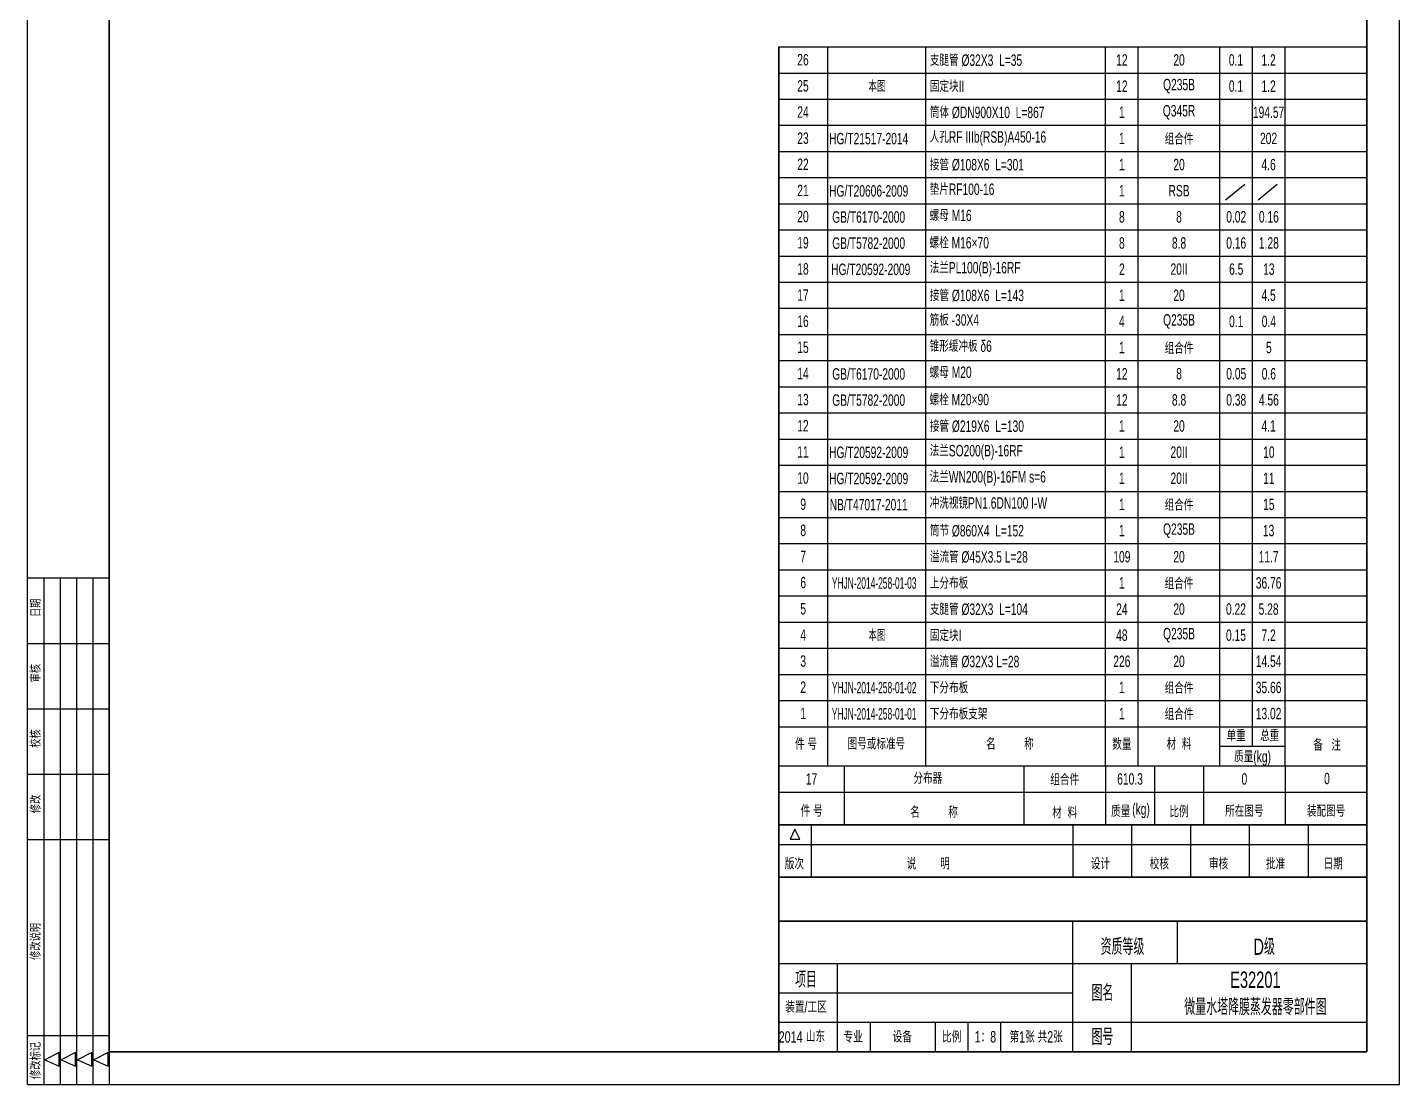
# Model space of a CAD drawing. Header units: millimetres. Extents: x 173791 to 206178, y -159089 to -143118.
# Drawn here: x 182584 to 185245, y -154139 to -152089 of the extents above; entities that cross this region are included whole.
import ezdxf
from ezdxf.enums import TextEntityAlignment as Align

# ---------------------------------------------------------------- set-up
doc = ezdxf.new("R2010")
doc.units = ezdxf.units.MM
doc.layers.add('图层1', color=4, linetype='Continuous', lineweight=35)
doc.styles.add('样式 3.5', font='roms.shx', dxfattribs={"width": 0.7, "height": 3.5, "bigfont": 'hztxt.shx'})
doc.styles.add('样式 5', font='roms.shx', dxfattribs={"width": 0.67, "height": 5, "bigfont": 'hztxt.shx'})

msp = doc.modelspace()

# ---------------------------------------------------------------- linework, layer by layer
at = {"color": 7, "linetype": 'Continuous'}
for p, q in [((182584.2, -154138.7), (182584.2, -150375.2)), ((185245.3, -154138.7), (185245.3, -150375.2)), ((182584.2, -153156.7), (182742.6, -153156.7)), ((182615.8, -153156.7), (182615.8, -154138.7)), ((182647.5, -153156.7), (182647.5, -154138.7)), ((182679.2, -153156.7), (182679.2, -154138.7)), ((182710.9, -153156.7), (182710.9, -154138.7)), ((182584.2, -153283.4), (182742.6, -153283.4)), ((182584.2, -153410.1), (182742.6, -153410.1)), ((182584.2, -153536.8), (182742.6, -153536.8)), ((182584.2, -153663.5), (182742.6, -153663.5)), ((182584.2, -154043.7), (182742.6, -154043.7)), ((182584.2, -154138.7), (185245.3, -154138.7))]:
    msp.add_line(p, q, dxfattribs=at)
for p, q in [((184041.4, -152127.1), (185181.9, -152127.1)), ((184136.5, -153521), (184136.5, -152127.1)), ((184326.6, -153521), (184326.6, -152127.1)), ((184675, -153521), (184675, -152127.1)), ((184738.4, -153521), (184738.4, -152127.1)), ((184896.8, -153521), (184896.8, -152127.1)), ((184960.2, -153483), (184960.2, -152127.1)), ((185023.5, -153521), (185023.5, -152127.1)), ((184041.4, -152177.8), (185181.9, -152177.8)), ((184041.4, -152228.4), (185181.9, -152228.4)), ((184041.4, -152279.1), (185181.9, -152279.1)), ((184041.4, -152329.8), (185181.9, -152329.8)), ((184041.4, -152380.5), (185181.9, -152380.5)), ((184907.6, -152423.3), (184944.9, -152393.3)), ((184971, -152423.3), (185008.2, -152393.3)), ((184041.4, -152431.2), (185181.9, -152431.2)), ((184041.4, -152481.9), (185181.9, -152481.9)), ((184041.4, -152532.6), (185181.9, -152532.6)), ((184041.4, -152583.3), (185181.9, -152583.3)), ((184041.4, -152633.9), (185181.9, -152633.9)), ((184041.4, -152684.6), (185181.9, -152684.6)), ((184041.4, -152735.3), (185181.9, -152735.3)), ((184041.4, -152786), (185181.9, -152786)), ((184041.4, -152836.7), (185181.9, -152836.7)), ((184041.4, -152887.4), (185181.9, -152887.4)), ((184041.4, -152938.1), (185181.9, -152938.1)), ((184041.4, -152988.8), (185181.9, -152988.8)), ((184041.4, -153039.5), (185181.9, -153039.5)), ((184041.4, -153090.1), (185181.9, -153090.1)), ((184041.4, -153140.8), (185181.9, -153140.8)), ((184041.4, -153191.5), (185181.9, -153191.5)), ((184041.4, -153242.2), (185181.9, -153242.2)), ((184041.4, -153292.9), (185181.9, -153292.9)), ((184041.4, -153343.6), (185181.9, -153343.6)), ((184041.4, -153394.3), (185181.9, -153394.3)), ((184041.4, -153445), (185181.9, -153445)), ((184896.8, -153483), (185023.5, -153483)), ((184041.4, -153521), (185181.9, -153521)), ((184041.4, -153635), (185181.9, -153635)), ((184041.4, -153651.5), (184041.4, -153683.2)), ((184072.2, -153643.7), (184063.5, -153663)), ((184082.1, -153663), (184072.2, -153643.7)), ((184104.8, -153736.4), (184104.8, -153635)), ((184611.7, -153635), (184611.7, -153736.4)), ((184725.7, -153635), (184725.7, -153736.4)), ((184839.8, -153635), (184839.8, -153736.4)), ((184953.8, -153635), (184953.8, -153736.4)), ((185067.9, -153635), (185067.9, -153736.4)), ((184041.4, -153673.1), (185181.9, -153673.1)), ((184063.5, -153663), (184082.1, -153663)), ((184611.7, -154075.4), (184611.7, -153821.9)), ((184814.4, -153904.3), (184814.4, -153821.9)), ((184041.4, -153904.3), (185181.9, -153904.3)), ((184155.5, -154075.4), (184155.5, -153904.3)), ((184725.7, -154075.4), (184725.7, -153904.3)), ((184611.7, -153961.3), (184041.4, -153961.3)), ((185181.9, -154018.4), (184041.4, -154018.4)), ((184218.9, -154075.4), (184218.9, -154018.4)), ((184345.6, -154075.4), (184345.6, -154018.4)), ((184408.9, -154075.4), (184408.9, -154018.4)), ((184472.3, -154075.4), (184472.3, -154018.4)), ((182645.4, -154076.6), (182617.7, -154090.8)), ((182645.4, -154103.3), (182645.4, -154076.6)), ((182677.1, -154076.6), (182649.4, -154090.8)), ((182677.1, -154103.3), (182677.1, -154076.6)), ((182708.8, -154076.6), (182681, -154090.8)), ((182708.8, -154103.3), (182708.8, -154076.6)), ((182740.5, -154076.6), (182712.7, -154090.8)), ((182740.5, -154103.3), (182740.5, -154076.6)), ((182742.6, -154075.4), (182742.6, -154138.7)), ((182617.7, -154090.8), (182645.4, -154103.3)), ((182649.4, -154090.8), (182677.1, -154103.3)), ((182681, -154090.8), (182708.8, -154103.3)), ((182712.7, -154090.8), (182740.5, -154103.3))]:
    msp.add_line(p, q)
at = {"color": 4}
for p, q in [((184041.4, -153448.8), (184041.4, -153480.4)), ((184041.4, -153448.8), (184041.4, -153480.4)), ((184041.4, -153448.8), (184041.4, -153480.4)), ((184041.4, -153499.4), (184041.4, -153531.1))]:
    msp.add_line(p, q, dxfattribs=at)
for points in [[(184168.2, -153521), (184168.2, -153635)], [(184516.6, -153521), (184516.6, -153635)], [(184675, -153521), (184675, -153635)], [(184770.1, -153521), (184770.1, -153635)], [(184865.1, -153521), (184865.1, -153635)], [(185023.5, -153521), (185023.5, -153635)], [(184041.4, -153571.7), (185181.9, -153571.7)]]:
    msp.add_lwpolyline(points)
at = {"layer": '图层1'}
for p, q in [((182742.6, -150438.5), (182742.6, -154075.4)), ((185181.9, -154075.4), (185181.9, -150438.5)), ((185181.9, -154075.4), (185181.9, -150438.5)), ((184041.4, -153683.2), (184041.4, -152127.1)), ((184041.4, -153736.4), (184041.4, -153254.9)), ((184041.4, -153736.4), (184041.4, -153254.9)), ((184041.4, -153635), (185181.9, -153635)), ((185181.9, -153736.4), (184041.4, -153736.4)), ((184041.4, -153736.4), (184041.4, -153821.9)), ((184041.4, -153736.4), (184041.4, -153821.9)), ((184041.4, -153821.9), (185181.9, -153821.9)), ((184041.4, -153821.9), (185181.9, -153821.9)), ((185181.9, -153821.9), (184041.4, -153821.9)), ((184041.4, -154075.4), (184041.4, -153821.9)), ((182742.6, -154075.4), (185181.9, -154075.4))]:
    msp.add_line(p, q, dxfattribs=at)

# ---------------------------------------------------------------- texts
at = {"style": '样式 3.5'}
for s, height, width, p in [('26', 22.18, 0.67, (184077.2, -152163.1)), ('支腿管 %%C32X3  L=35', 22.176, 0.67, (184334.4, -152163.9)), ('25', 22.18, 0.67, (184077.2, -152213.8)), ('本图', 22.18, 0.55, (184215.4, -152214.5)), ('固定块II', 22.18, 0.67, (184334.4, -152214.5)), ('24', 22.18, 0.67, (184077.2, -152264.5)), ('筒体 %%CDN900X10  L=867', 22.176, 0.67, (184334.4, -152265.2)), ('23', 22.18, 0.67, (184077.2, -152315.1)), ('人孔RF IIIb(RSB)A450-16', 22.176, 0.67, (184334, -152312.8)), ('22', 22.18, 0.67, (184077.2, -152365.8)), ('接管 %%C108X6  L=301', 22.176, 0.67, (184334.4, -152366.6)), ('21', 22.18, 0.67, (184077.2, -152416.5)), ('垫片RF100-16', 22.18, 0.67, (184334, -152414.1)), ('20', 22.18, 0.67, (184077.2, -152467.2)), ('螺母 M16', 22.18, 0.67, (184334, -152464.8)), ('19', 22.18, 0.67, (184077.2, -152517.9)), ('螺栓 M16×70', 22.18, 0.67, (184333.9, -152517.9)), ('18', 22.18, 0.67, (184077.2, -152568.6)), ('法兰PL100(B)-16RF', 22.176, 0.67, (184334, -152566.2)), ('17', 22.18, 0.67, (184077.2, -152619.3)), ('接管 %%C108X6  L=143', 22.176, 0.67, (184334.4, -152620)), ('16', 22.18, 0.67, (184077.2, -152670)), ('筋板 -30X4', 22.18, 0.67, (184334, -152667.6)), ('锥形缓冲板 δ6', 22.18, 0.67, (184334, -152718.3)), ('15', 22.18, 0.67, (184077.2, -152720.6)), ('螺母 M20', 22.18, 0.67, (184334, -152768.9)), ('14', 22.18, 0.67, (184077.2, -152771.3)), ('13', 22.18, 0.67, (184077.2, -152822)), ('螺栓 M20×90', 22.18, 0.67, (184333.9, -152822)), ('12', 22.18, 0.67, (184077.2, -152872.7)), ('接管 %%C219X6  L=130', 22.176, 0.67, (184334.4, -152873.5)), ('11', 22.18, 0.67, (184077.2, -152923.4)), ('法兰SO200(B)-16RF', 22.176, 0.67, (184334, -152921)), ('10', 22.18, 0.67, (184077.2, -152974.1)), ('法兰WN200(B)-16FM s=6', 22.176, 0.67, (184334, -152971.7)), ('9', 22.2, 0.67, (184083.1, -153024.8)), ('冲洗视镜PN1.6DN100 I-W', 22.176, 0.67, (184334, -153022.4)), ('8', 22.2, 0.67, (184083.1, -153075.5)), ('筒节 %%C860X4  L=152', 22.176, 0.67, (184334.4, -153076.2)), ('7', 22.2, 0.67, (184083.1, -153126.1)), ('溢流管 %%C45X3.5 L=28', 22.176, 0.67, (184334.4, -153126.9)), ('6', 22.2, 0.67, (184083.1, -153176.8)), ('YHJN-2014-258-01-03', 22.176, 0.55, (184144.3, -153177.6)), ('上分布板 ', 22.18, 0.67, (184334.4, -153177.6)), ('5', 22.2, 0.67, (184083.1, -153227.5)), ('支腿管 %%C32X3  L=104', 22.176, 0.67, (184334.4, -153228.3)), ('4', 22.2, 0.67, (184083.1, -153278.2)), ('本图', 22.18, 0.55, (184215.4, -153279)), ('固定块I', 22.18, 0.67, (184334.4, -153279)), ('3', 22.2, 0.67, (184083.1, -153328.9)), ('溢流管 %%C32X3 L=28', 22.176, 0.67, (184334.4, -153329.7)), ('2', 22.2, 0.67, (184083.1, -153379.6)), ('YHJN-2014-258-01-02', 22.176, 0.55, (184144.3, -153380.4)), ('下分布板 ', 22.18, 0.67, (184334.4, -153380.4)), ('1', 22.2, 0.67, (184083.1, -153430.3)), ('YHJN-2014-258-01-01', 22.176, 0.55, (184144.3, -153431.1)), ('下分布板支架', 22.18, 0.67, (184334.4, -153431.1)), ('分布器', 22.18, 0.67, (184302.5, -153555.9)), ('(kg)', 22.18, 0.67, (184726.8, -153615.6))]:
    msp.add_text(s, height=height, dxfattribs=dict(at, width=width)).set_placement(p)
at = {"style": '样式 3.5', "width": 0.67}
for s, height, p in [('12', 22.18, (184706.7, -152152.4)), ('20', 22.18, (184817.6, -152152.4)), ('Q235B', 22.18, (184817.6, -152203.1)), ('12', 22.18, (184706.7, -152203.1)), ('Q345R', 22.18, (184817.6, -152253.8)), ('1', 22.2, (184706.7, -152253.8)), ('HG/T21517-2014', 22.176, (184215.7, -152304.5)), ('1', 22.2, (184706.7, -152304.5)), ('组合件', 22.18, (184817.6, -152304.5)), ('1', 22.2, (184706.7, -152355.2)), ('20', 22.18, (184817.6, -152355.2)), ('HG/T20606-2009', 22.176, (184215.7, -152405.9)), ('1', 22.2, (184706.7, -152405.9)), ('RSB', 22.18, (184817.6, -152405.9)), ('GB/T6170-2000', 22.176, (184215.7, -152456.5)), ('8', 22.2, (184706.7, -152456.5)), ('8', 22.2, (184817.6, -152456.5)), ('GB/T5782-2000', 22.176, (184215.7, -152507.2)), ('8', 22.2, (184706.7, -152507.2)), ('8.8', 22.18, (184817.6, -152507.2)), ('HG/T20592-2009', 22.176, (184219.7, -152557.9)), ('2', 22.2, (184706.7, -152557.9)), ('20II', 22.18, (184817.6, -152557.9)), ('1', 22.2, (184706.7, -152608.6)), ('20', 22.18, (184817.6, -152608.6)), ('4', 22.2, (184706.7, -152659.3)), ('Q235B', 22.18, (184817.6, -152659.3)), ('1', 22.2, (184706.7, -152710)), ('组合件', 22.18, (184817.6, -152710)), ('GB/T6170-2000', 22.176, (184215.7, -152760.7)), ('12', 22.18, (184706.7, -152760.7)), ('8', 22.2, (184817.6, -152760.7)), ('GB/T5782-2000', 22.176, (184215.7, -152811.4)), ('12', 22.18, (184706.7, -152811.4)), ('8.8', 22.18, (184817.6, -152811.4)), ('1', 22.2, (184706.7, -152862)), ('20', 22.18, (184817.6, -152862)), ('HG/T20592-2009', 22.176, (184215.7, -152912.7)), ('1', 22.2, (184706.7, -152912.7)), ('20II', 22.18, (184817.6, -152912.7)), ('HG/T20592-2009', 22.176, (184215.7, -152963.4)), ('1', 22.2, (184706.7, -152963.4)), ('20II', 22.18, (184817.6, -152963.4)), ('NB/T47017-2011', 22.176, (184215.7, -153014.1)), ('1', 22.2, (184706.7, -153014.1)), ('组合件', 22.18, (184817.6, -153014.1)), ('1', 22.2, (184706.7, -153064.8)), ('Q235B', 22.18, (184817.6, -153064.8)), ('109', 22.18, (184706.7, -153115.5)), ('20', 22.18, (184817.6, -153115.5)), ('1', 22.2, (184706.7, -153166.2)), ('组合件', 22.18, (184817.6, -153166.2)), ('24', 22.18, (184706.7, -153216.9)), ('20', 22.18, (184817.6, -153216.9)), ('Q235B', 22.18, (184817.6, -153267.5)), ('48', 22.18, (184706.7, -153267.5)), ('226', 22.18, (184706.7, -153318.2)), ('20', 22.18, (184817.6, -153318.2)), ('1', 22.2, (184706.7, -153368.9)), ('组合件', 22.18, (184817.6, -153368.9)), ('1', 22.2, (184706.7, -153419.6)), ('组合件', 22.18, (184817.6, -153419.6)), ('件 号', 22.18, (184094.2, -153477.6)), ('图号或标准号', 22.18, (184230.6, -153477)), ('名          称', 22.176, (184489.5, -153477.2)), ('数量', 22.18, (184706.7, -153477.7)), ('材  料', 22.18, (184817.6, -153477.1)), ('单重', 22.18, (184928.3, -153461.2)), ('总重', 22.18, (184993.3, -153461)), ('质量(kg)', 22.18, (184960.2, -153505.1)), ('备   注', 22.18, (185104.8, -153479.2)), ('17', 22.18, (184104.8, -153546.3)), ('组合件', 22.18, (184595.8, -153546.3)), ('610.3', 22.18, (184722.6, -153546.3)), ('0', 22.2, (184944.3, -153546.3)), ('0', 22.2, (185104.5, -153545.4)), ('件 号', 22.18, (184105.3, -153607.1)), ('名          称', 22.176, (184342.4, -153609.5)), ('材  料', 22.18, (184595.8, -153610.6)), ('质量', 22.18, (184704.4, -153607.9)), ('比例', 22.18, (184817.6, -153608.5)), ('所在图号', 22.18, (184944.3, -153607.4)), ('装配图号', 22.18, (185102.7, -153607.4))]:
    msp.add_text(s, height=height, dxfattribs=at).set_placement(p, align=Align.MIDDLE)
at = {"color": 1, "style": '样式 3.5', "width": 0.67}
for s, height, p in [('0.1', 22.18, (184928, -152152.4)), ('1.2', 22.18, (184991.3, -152152.4)), ('0.1', 22.18, (184928, -152203.1)), ('1.2', 22.18, (184991.3, -152203.1)), ('194.57', 22.18, (184991.3, -152253.8)), ('202', 22.18, (184991.3, -152304.5)), ('4.6', 22.18, (184991.3, -152355.2)), ('0.02', 22.18, (184928.5, -152456.5)), ('0.16', 22.18, (184991.8, -152456.5)), ('0.16', 22.18, (184928.5, -152507.2)), ('1.28', 22.18, (184991.8, -152507.2)), ('6.5', 22.18, (184928.5, -152557.9)), ('13', 22.18, (184991.8, -152557.9)), ('4.5', 22.18, (184991.3, -152608.6)), ('0.1', 22.18, (184928.5, -152659.3)), ('0.4', 22.18, (184991.8, -152659.3)), ('5', 22.2, (184991.8, -152710)), ('0.05', 22.18, (184928.5, -152760.7)), ('0.6', 22.18, (184991.8, -152760.7)), ('0.38', 22.18, (184928.5, -152811.4)), ('4.56', 22.18, (184991.8, -152811.4)), ('4.1', 22.18, (184991.3, -152862)), ('10', 22.18, (184991.8, -152912.7)), ('11', 22.18, (184991.8, -152963.4)), ('15', 22.18, (184991.8, -153014.1)), ('13', 22.18, (184991.3, -153064.8)), ('11.7', 22.18, (184991.3, -153115.5)), ('36.76', 22.18, (184991.3, -153166.2)), ('0.22', 22.18, (184928, -153216.9)), ('5.28', 22.18, (184991.3, -153216.9)), ('0.15', 22.18, (184928, -153267.5)), ('7.2', 22.18, (184991.3, -153267.5)), ('14.54', 22.18, (184991.3, -153318.2)), ('35.66', 22.18, (184991.3, -153368.9)), ('13.02', 22.18, (184991.3, -153419.6))]:
    msp.add_text(s, height=height, dxfattribs=at).set_placement(p, align=Align.MIDDLE)
at = {"char_height": 19.01, "attachment_point": 5, "rotation": 90, "style": '样式 3.5'}
for s, insert in [('日期', (182600.4, -153214.6)), ('审核', (182600.4, -153341.3)), ('校核', (182600.4, -153468.1)), ('修改', (182600.4, -153594.8)), ('修改说明', (182600.4, -153861.2)), ('修改标记', (182600.4, -154092))]:
    msp.add_mtext(s, dxfattribs=dict(at, insert=insert))
at = {"attachment_point": 5}
for s, insert, char_height, style in [('版次', (184071.6, -153710.7), 22.18, '样式 3.5'), ('说        明', (184331.3, -153710.7), 22.18, '样式 3.5'), ('设计', (184665.1, -153710.7), 22.18, '样式 3.5'), ('校核', (184779.4, -153710.7), 22.18, '样式 3.5'), ('审核', (184894.3, -153710.7), 22.18, '样式 3.5'), ('批准', (185004.9, -153710.7), 22.18, '样式 3.5'), ('日期', (185116.7, -153710.7), 22.18, '样式 3.5'), ('资质等级', (184707.9, -153871.6), 31.68, '样式 5'), ('D级', (184982.7, -153871.6), 31.68, '样式 5'), ('项目', (184094.1, -153935.3), 31.68, '样式 5'), ('图名', (184669, -153961.2), 31.68, '样式 5'), ('E32201\\P微量水塔降膜蒸发器零部件图', (184965.7, -153962.1), 31.68, '样式 5'), ('装置/工区', (184094.1, -153988.5), 22.18, '样式 3.5'), ('2014', (184064.3, -154046.7), 22.18, '样式 3.5'), ('山东', (184112.6, -154045.2), 22.18, '样式 3.5'), ('专业', (184185.6, -154046.3), 22.18, '样式 3.5'), ('设备', (184280.9, -154046.3), 22.18, '样式 3.5'), ('比例', (184376.8, -154046.3), 22.18, '样式 3.5'), ('1：8', (184442.1, -154046.3), 22.18, '样式 3.5'), ('第1张 共2张', (184540.5, -154046.3), 22.18, '样式 3.5'), ('图号', (184669, -154046.3), 31.68, '样式 5')]:
    msp.add_mtext(s, dxfattribs=dict(at, insert=insert, char_height=char_height, style=style))

doc.saveas('drawing.dxf')
